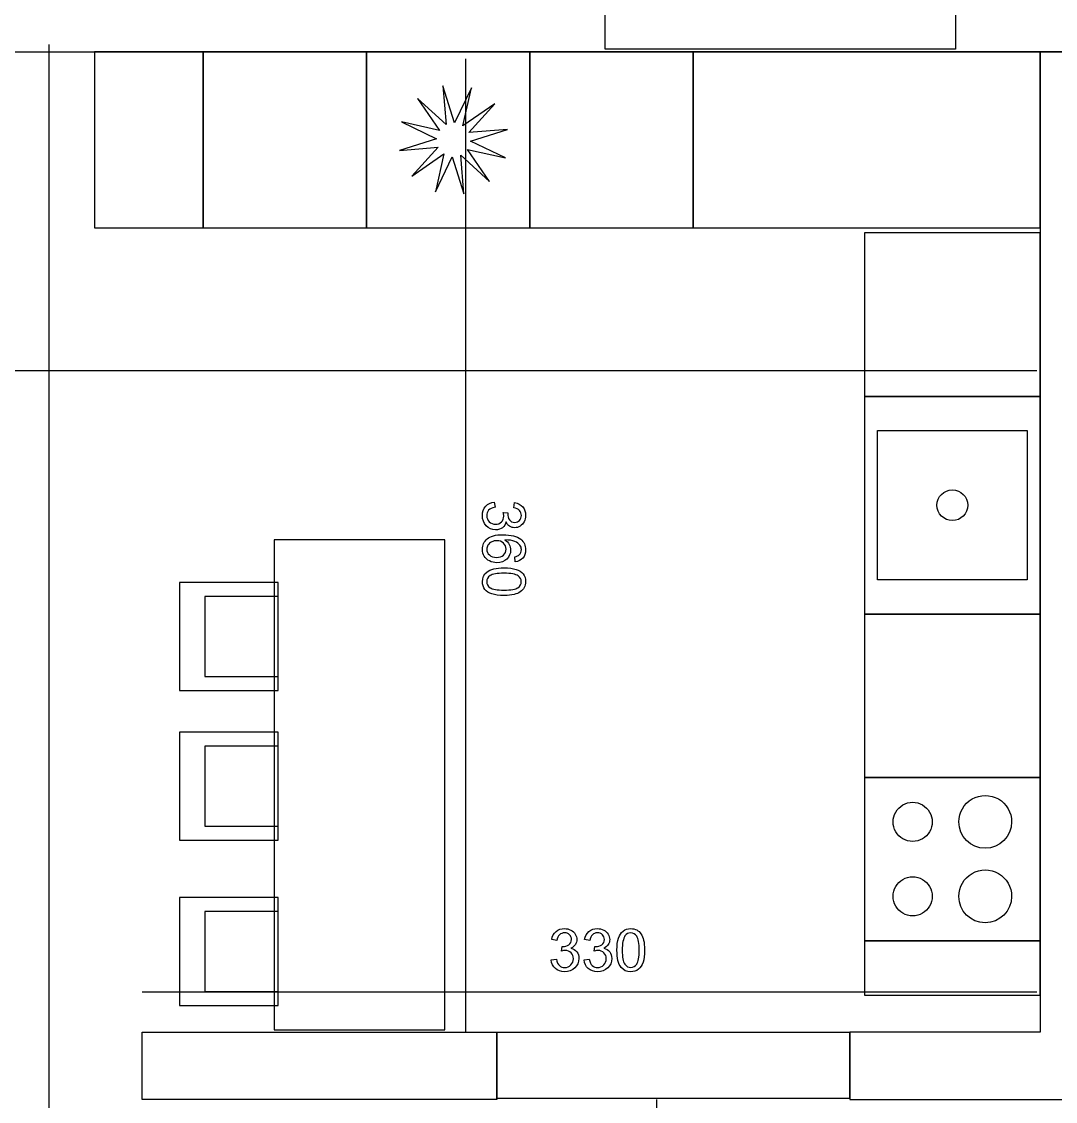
# Model space of a CAD drawing. Extents: x 2.6 to 26.4, y 3.1 to 19.6.
# Drawn here: x 7.983 to 11.781, y 11.378 to 15.345 of the extents above; entities that cross this region are included whole.
import ezdxf

# ---------------------------------------------------------------- set-up
doc = ezdxf.new("R2010")
doc.units = 0
for name, color, linetype in [('garden', 7, 'CONTINUOUS'), ('meble', 7, 'CONTINUOUS'), ('okna-drzwi_kopia', 7, 'CONTINUOUS'), ('rozmiarowka_kopia', 7, 'CONTINUOUS'), ('sciany', 7, 'CONTINUOUS')]:
    doc.layers.add(name, color=color, linetype=linetype)

msp = doc.modelspace()

# ---------------------------------------------------------------- linework, layer by layer
at = {"layer": 'garden', "color": 7}
msp.add_lwpolyline([(4.470063, 15.233314), (23.784692, 15.233314), (23.784692, 6.46842), (13.747867, 6.331941), (13.610701, 6.908078), (9.37782, 6.908078), (9.307661, 6.201818), (4.470063, 6.122306)], close=True, dxfattribs=at)
at = {"layer": 'meble', "color": 7}
for points in [[(8.650235, 15.233263), (8.250235, 15.233263), (8.250235, 14.587263), (8.650235, 14.587263)], [(9.250235, 15.233263), (8.650235, 15.233263), (8.650235, 14.587263), (9.250235, 14.587263)], [(9.850235, 15.233263), (9.250235, 15.233263), (9.250235, 14.587263), (9.850235, 14.587263)], [(10.450235, 15.233263), (9.850235, 15.233263), (9.850235, 14.587263), (10.450235, 14.587263)], [(11.725235, 15.233263), (10.450235, 15.233263), (10.450235, 14.587263), (11.725235, 14.587263)], [(9.436618, 15.062901), (9.517689, 14.945074), (9.378104, 14.976087), (9.507204, 14.914596), (9.370819, 14.871635), (9.513357, 14.882958), (9.416716, 14.777534), (9.534498, 14.858636), (9.503497, 14.718997), (9.564964, 14.848147), (9.607909, 14.71171), (9.59659, 14.854302), (9.701974, 14.757624), (9.620903, 14.875452), (9.760488, 14.844438), (9.631388, 14.905929), (9.767773, 14.94889), (9.625235, 14.937568), (9.721876, 15.042991), (9.604094, 14.96189), (9.635095, 15.101528), (9.573628, 14.972379), (9.530683, 15.108816), (9.542002, 14.966224)], [(11.725235, 13.968256), (11.725235, 14.568256), (11.079235, 14.568256), (11.079235, 13.968256)], [(11.725235, 13.168256), (11.725235, 13.968256), (11.079235, 13.968256), (11.079235, 13.168256)], [(11.127742, 13.842748), (11.676728, 13.842748), (11.676728, 13.293763), (11.127742, 13.293763)], [(11.45877, 13.568256)], [(9.537937, 13.44126), (8.910582, 13.44126), (8.910582, 11.640971), (9.537937, 11.640971)], [(8.562721, 12.887607), (8.925, 12.887607), (8.925, 13.284402), (8.562721, 13.284402)], [(8.656273, 12.938839), (8.925, 12.938839), (8.925, 13.23317), (8.656273, 13.23317)], [(11.725235, 12.568256), (11.725235, 13.168256), (11.079235, 13.168256), (11.079235, 12.568256)], [(8.562721, 12.337747), (8.925, 12.337747), (8.925, 12.734543), (8.562721, 12.734543)], [(8.656273, 12.388979), (8.925, 12.388979), (8.925, 12.68331), (8.656273, 12.68331)], [(11.725235, 11.968256), (11.725235, 12.568256), (11.079235, 12.568256), (11.079235, 11.968256)], [(11.328368, 12.405064)], [(11.620049, 12.405064)], [(8.562721, 11.730439), (8.925, 11.730439), (8.925, 12.127235), (8.562721, 12.127235)], [(11.328368, 12.131447)], [(11.620049, 12.131447)], [(8.656273, 11.781671), (8.925, 11.781671), (8.925, 12.076002), (8.656273, 12.076002)], [(11.725235, 11.768256), (11.725235, 11.968256), (11.079235, 11.968256), (11.079235, 11.768256)]]:
    msp.add_lwpolyline(points, close=True, dxfattribs=at)
for points in [[(11.345701, 13.568256), (11.345701, 13.59948), (11.371012, 13.624791), (11.402236, 13.624791)], [(11.402236, 13.624791), (11.433459, 13.624791), (11.45877, 13.59948), (11.45877, 13.568256)], [(11.402236, 13.511722), (11.371012, 13.511722), (11.345701, 13.537033), (11.345701, 13.568256)], [(11.45877, 13.568256), (11.45877, 13.537033), (11.433459, 13.511722), (11.402236, 13.511722)], [(11.474471, 12.489114), (11.504499, 12.50645), (11.541495, 12.50645), (11.571523, 12.489114)], [(11.184421, 12.405064), (11.184421, 12.430778), (11.198139, 12.454538), (11.220407, 12.467395)], [(11.220407, 12.467395), (11.242676, 12.480252), (11.270112, 12.480252), (11.292381, 12.467395)], [(11.292381, 12.467395), (11.31465, 12.454538), (11.328368, 12.430778), (11.328368, 12.405064)], [(11.425945, 12.405064), (11.425945, 12.439737), (11.444443, 12.471777), (11.474471, 12.489114)], [(11.571523, 12.489114), (11.601551, 12.471777), (11.620049, 12.439737), (11.620049, 12.405064)], [(11.220407, 12.342733), (11.198139, 12.35559), (11.184421, 12.37935), (11.184421, 12.405064)], [(11.328368, 12.405064), (11.328368, 12.37935), (11.31465, 12.35559), (11.292381, 12.342733)], [(11.522997, 12.308012), (11.469397, 12.308012), (11.425945, 12.351464), (11.425945, 12.405064)], [(11.620049, 12.405064), (11.620049, 12.351464), (11.576598, 12.308012), (11.522997, 12.308012)], [(11.292381, 12.342733), (11.270112, 12.329876), (11.242676, 12.329876), (11.220407, 12.342733)], [(11.474471, 12.215497), (11.504499, 12.232833), (11.541495, 12.232833), (11.571523, 12.215497)], [(11.184421, 12.131447), (11.184421, 12.157161), (11.198139, 12.180921), (11.220407, 12.193778)], [(11.220407, 12.193778), (11.242676, 12.206635), (11.270112, 12.206635), (11.292381, 12.193778)], [(11.292381, 12.193778), (11.31465, 12.180921), (11.328368, 12.157161), (11.328368, 12.131447)], [(11.425945, 12.131447), (11.425945, 12.16612), (11.444443, 12.19816), (11.474471, 12.215497)], [(11.571523, 12.215497), (11.601551, 12.19816), (11.620049, 12.16612), (11.620049, 12.131447)], [(11.220407, 12.069116), (11.198139, 12.081973), (11.184421, 12.105733), (11.184421, 12.131447)], [(11.328368, 12.131447), (11.328368, 12.105733), (11.31465, 12.081973), (11.292381, 12.069116)], [(11.522997, 12.034395), (11.469397, 12.034395), (11.425945, 12.077847), (11.425945, 12.131447)], [(11.620049, 12.131447), (11.620049, 12.077847), (11.576598, 12.034395), (11.522997, 12.034395)], [(11.292381, 12.069116), (11.270112, 12.056259), (11.242676, 12.056259), (11.220407, 12.069116)]]:
    msp.add_open_spline(points, degree=3, dxfattribs=at)
at = {"layer": 'okna-drzwi_kopia', "color": 7}
for points in [[(11.413229, 15.242986), (10.126657, 15.242986), (10.126657, 15.739549), (11.413229, 15.739549)], [(9.728611, 11.632912), (11.024587, 11.632912), (11.024587, 11.388638), (9.728611, 11.388638)]]:
    msp.add_lwpolyline(points, close=True, dxfattribs=at)
msp.add_lwpolyline([(10.316177, 11.003706), (10.316177, 11.38493)], dxfattribs=at)
at = {"layer": 'rozmiarowka_kopia', "color": 1}
for points in [[(8.084371, 6.488468), (8.084371, 15.260763)], [(9.614504, 11.633283), (9.614504, 15.207699)], [(11.712859, 14.061567), (4.891485, 14.061567)], [(11.712859, 11.779536), (8.425119, 11.779536)]]:
    msp.add_lwpolyline(points, dxfattribs=at)
at = {"layer": 'rozmiarowka_kopia', "color": 7}
for points in [[(9.719401, 13.579757), (9.721946, 13.560673)], [(9.790756, 13.55877), (9.794149, 13.577854)], [(9.751951, 13.542122), (9.768702, 13.540002)], [(9.795736, 13.359976), (9.794252, 13.378954)], [(9.949307, 11.969379), (9.930223, 11.972769)], [(9.965953, 11.930569), (9.968073, 11.94732)], [(10.070167, 11.969379), (10.051083, 11.972769)], [(10.086816, 11.930569), (10.088936, 11.94732)], [(9.928317, 11.898019), (9.947401, 11.900559)], [(10.049181, 11.898019), (10.068264, 11.900559)]]:
    msp.add_lwpolyline(points, dxfattribs=at)
for points in [[(9.719405, 13.579764)], [(9.728731, 13.43791)], [(9.755024, 13.338133)], [(9.795737, 13.359979)], [(9.755024, 13.318518)], [(10.169941, 11.93364)], [(10.189556, 11.933641)], [(9.928312, 11.898028)], [(10.049164, 11.898028)]]:
    msp.add_lwpolyline(points, close=True, dxfattribs=at)
for points in [[(9.687811, 13.564391), (9.695939, 13.573368), (9.70647, 13.578492), (9.719405, 13.579764)], [(9.794149, 13.577854), (9.806942, 13.575521), (9.816838, 13.57022), (9.823835, 13.561951)], [(9.675618, 13.530358), (9.675618, 13.543999), (9.679682, 13.555344), (9.687811, 13.564391)], [(9.689719, 13.492827), (9.680318, 13.502722), (9.675618, 13.515233), (9.675618, 13.530358)], [(9.698515, 13.549541), (9.69378, 13.544241), (9.691412, 13.537809), (9.691412, 13.530245)], [(9.691412, 13.530245), (9.691412, 13.521269), (9.694522, 13.513706), (9.700742, 13.507557)], [(9.721946, 13.560673), (9.711132, 13.55848), (9.703321, 13.554769), (9.698515, 13.549541)], [(9.745483, 13.506817), (9.751208, 13.512544), (9.754071, 13.519824), (9.754071, 13.528657)], [(9.754071, 13.528657), (9.754071, 13.532264), (9.753364, 13.536752), (9.751951, 13.542122)], [(9.768702, 13.540002), (9.768562, 13.538729), (9.768492, 13.537705), (9.768492, 13.536932)], [(9.768492, 13.536932), (9.768492, 13.528803), (9.770612, 13.521488), (9.774853, 13.514985)], [(9.811748, 13.54923), (9.807084, 13.554177), (9.800086, 13.557357), (9.790756, 13.55877)], [(9.818745, 13.530676), (9.818745, 13.538098), (9.816413, 13.544283), (9.811748, 13.54923)], [(9.811854, 13.512335), (9.816448, 13.517068), (9.818745, 13.523182), (9.818745, 13.530676)], [(9.823835, 13.561951), (9.830903, 13.553681), (9.834437, 13.543397), (9.834437, 13.531099)], [(9.834437, 13.531099), (9.834437, 13.522617), (9.832599, 13.514807), (9.828924, 13.507668)], [(9.724282, 13.477984), (9.710711, 13.477984), (9.69919, 13.482932), (9.689719, 13.492827)], [(9.700742, 13.507557), (9.706962, 13.501337), (9.714666, 13.498227), (9.723855, 13.498227)], [(9.723855, 13.498227), (9.732619, 13.498227), (9.739828, 13.50109), (9.745483, 13.506817)], [(9.762555, 13.50703), (9.760434, 13.497841), (9.756017, 13.490703), (9.749303, 13.485614)], [(9.775702, 13.491021), (9.770188, 13.494628), (9.765806, 13.499964), (9.762555, 13.50703)], [(9.774853, 13.514985), (9.779094, 13.508485), (9.785632, 13.505235), (9.794467, 13.505235)], [(9.794043, 13.485611), (9.787329, 13.485611), (9.781215, 13.487414), (9.775702, 13.491021)], [(9.814081, 13.491341), (9.80779, 13.487521), (9.801111, 13.485611), (9.794043, 13.485611)], [(9.794467, 13.505235), (9.801464, 13.505235), (9.80726, 13.507602), (9.811854, 13.512335)], [(9.828924, 13.507668), (9.825319, 13.500529), (9.820372, 13.495087), (9.814081, 13.491341)], [(9.693215, 13.444796), (9.704948, 13.454833), (9.724243, 13.459851), (9.751102, 13.459851)], [(9.749303, 13.485614), (9.742659, 13.480527), (9.734318, 13.477984), (9.724282, 13.477984)], [(9.751102, 13.459851), (9.781141, 13.459851), (9.802981, 13.454302), (9.816623, 13.443205)], [(9.675721, 13.405886), (9.675721, 13.421789), (9.681552, 13.434759), (9.693215, 13.444796)], [(9.696076, 13.422002), (9.692966, 13.416982), (9.691411, 13.411716), (9.691411, 13.406205)], [(9.709859, 13.433771), (9.703851, 13.430944), (9.699257, 13.427021), (9.696076, 13.422002)], [(9.728731, 13.437901), (9.722157, 13.437901), (9.715867, 13.436524), (9.709859, 13.433771)], [(9.753009, 13.4289), (9.74686, 13.434907), (9.738767, 13.43791), (9.728731, 13.43791)], [(9.762339, 13.406953), (9.762339, 13.415576), (9.759229, 13.422892), (9.753009, 13.4289)], [(9.794464, 13.435464), (9.786053, 13.438931), (9.774073, 13.440734), (9.758523, 13.440874)], [(9.758523, 13.440874), (9.76552, 13.436281), (9.770715, 13.430662), (9.774108, 13.424017)], [(9.774108, 13.424017), (9.777501, 13.41737), (9.779197, 13.410408), (9.779197, 13.403131)], [(9.813654, 13.421257), (9.809272, 13.427264), (9.802875, 13.431999), (9.794464, 13.435464)], [(9.818743, 13.405248), (9.818743, 13.411328), (9.817046, 13.416664), (9.813654, 13.421257)], [(9.816623, 13.443205), (9.828497, 13.433522), (9.834434, 13.420482), (9.834434, 13.404084)], [(9.6824, 13.380865), (9.677948, 13.388216), (9.675721, 13.396557), (9.675721, 13.405886)], [(9.70159, 13.363584), (9.69325, 13.367757), (9.686853, 13.373518), (9.6824, 13.380865)], [(9.691411, 13.406205), (9.691411, 13.398148), (9.694662, 13.391221), (9.701165, 13.385425)], [(9.701165, 13.385425), (9.707668, 13.379632), (9.716503, 13.376735), (9.72767, 13.376735)], [(9.72767, 13.376735), (9.738414, 13.376735), (9.74686, 13.379598), (9.753009, 13.385325)], [(9.765096, 13.370688), (9.755766, 13.361712), (9.74368, 13.357224), (9.728837, 13.357224)], [(9.753009, 13.385325), (9.759229, 13.391052), (9.762339, 13.398261), (9.762339, 13.406953)], [(9.779197, 13.403131), (9.779197, 13.390408), (9.774497, 13.379594), (9.765096, 13.370688)], [(9.794252, 13.378954), (9.801744, 13.380647), (9.807186, 13.383051), (9.810579, 13.386164)], [(9.82415, 13.37408), (9.817294, 13.366235), (9.807823, 13.361534), (9.795737, 13.359979)], [(9.810579, 13.386164), (9.816021, 13.391324), (9.818743, 13.397685), (9.818743, 13.405248)], [(9.834434, 13.404084), (9.834434, 13.391856), (9.831006, 13.381855), (9.82415, 13.37408)], [(9.691835, 13.32276), (9.70477, 13.333009), (9.725833, 13.338133), (9.755024, 13.338133)], [(9.728837, 13.357224), (9.719083, 13.357224), (9.710001, 13.359344), (9.70159, 13.363584)], [(9.755024, 13.338136), (9.7734, 13.338136), (9.788173, 13.336263), (9.79934, 13.332516)], [(9.79934, 13.332516), (9.810578, 13.328696), (9.819237, 13.323077), (9.825315, 13.315659)], [(9.67572, 13.287455), (9.67572, 13.30244), (9.681092, 13.314208), (9.691835, 13.32276)], [(9.704028, 13.309612), (9.695617, 13.303605), (9.691411, 13.296219), (9.691411, 13.287454)], [(9.755024, 13.318522), (9.729508, 13.318522), (9.712509, 13.315552), (9.704028, 13.309612)], [(9.807504, 13.308658), (9.798033, 13.315231), (9.780539, 13.318518), (9.755024, 13.318518)], [(9.818636, 13.287666), (9.818636, 13.296431), (9.814925, 13.303428), (9.807504, 13.308658)], [(9.825315, 13.315659), (9.831394, 13.308166), (9.834433, 13.298766), (9.834433, 13.287457)], [(9.684838, 13.259254), (9.678759, 13.266675), (9.67572, 13.276076), (9.67572, 13.287455)], [(9.710813, 13.242396), (9.699646, 13.246143), (9.690987, 13.251762), (9.684838, 13.259254)], [(9.691411, 13.287454), (9.691411, 13.27869), (9.695652, 13.271339), (9.704134, 13.265402)], [(9.704134, 13.265402), (9.712615, 13.259395), (9.729579, 13.256392), (9.755024, 13.256392)], [(9.755024, 13.256392), (9.78061, 13.256392), (9.797609, 13.259395), (9.80602, 13.265402)], [(9.814819, 13.249926), (9.808529, 13.245826), (9.800825, 13.242609), (9.791707, 13.240276)], [(9.80602, 13.265402), (9.81443, 13.271342), (9.818636, 13.278763), (9.818636, 13.287666)], [(9.829344, 13.265511), (9.826022, 13.259218), (9.821181, 13.254023), (9.814819, 13.249926)], [(9.834433, 13.287457), (9.834433, 13.279117), (9.832737, 13.271802), (9.829344, 13.265511)], [(9.755024, 13.236776), (9.736788, 13.236776), (9.722051, 13.238649), (9.710813, 13.242396)], [(9.791707, 13.240276), (9.78266, 13.237943), (9.770432, 13.236776), (9.755024, 13.236776)], [(9.930223, 11.972769), (9.932555, 11.985562), (9.937857, 11.995458), (9.946126, 12.002455)], [(9.946126, 12.002455), (9.954396, 12.009523), (9.96468, 12.013057), (9.976978, 12.013057)], [(9.958849, 11.990371), (9.953901, 11.985704), (9.950721, 11.978707), (9.949307, 11.969379)], [(9.977402, 11.997371), (9.969981, 11.997371), (9.963796, 11.995038), (9.958849, 11.990371)], [(9.976978, 12.013057), (9.98546, 12.013057), (9.99327, 12.01122), (10.000408, 12.007547)], [(9.995744, 11.990481), (9.991008, 11.995074), (9.984895, 11.997371), (9.977402, 11.997371)], [(10.002848, 11.973094), (10.002848, 11.980091), (10.00048, 11.985887), (9.995744, 11.990481)], [(10.000408, 12.007547), (10.007547, 12.00394), (10.012989, 11.998993), (10.016735, 11.992704)], [(10.016735, 11.992704), (10.020555, 11.986411), (10.022465, 11.979731), (10.022465, 11.972666)], [(10.051083, 11.972769), (10.053416, 11.985562), (10.058717, 11.995458), (10.066986, 12.002455)], [(10.066986, 12.002455), (10.075256, 12.009523), (10.08554, 12.013057), (10.097838, 12.013057)], [(10.079707, 11.990371), (10.07476, 11.985704), (10.07158, 11.978707), (10.070167, 11.969379)], [(10.09826, 11.997371), (10.090839, 11.997371), (10.084654, 11.995038), (10.079707, 11.990371)], [(10.097838, 12.013057), (10.10632, 12.013057), (10.11413, 12.01122), (10.121269, 12.007547)], [(10.116602, 11.990481), (10.111869, 11.995074), (10.105755, 11.997371), (10.09826, 11.997371)], [(10.123702, 11.973094), (10.123702, 11.980091), (10.121335, 11.985887), (10.116602, 11.990481)], [(10.121269, 12.007547), (10.128408, 12.00394), (10.13385, 11.998993), (10.137596, 11.992704)], [(10.137596, 11.992704), (10.141409, 11.986411), (10.143316, 11.979731), (10.143316, 11.972666)], [(10.175558, 11.977958), (10.179371, 11.989196), (10.184991, 11.997854), (10.192416, 12.003933)], [(10.199416, 11.986122), (10.192843, 11.976651), (10.189556, 11.959157), (10.189556, 11.933641)], [(10.192416, 12.003933), (10.199908, 12.010013), (10.209308, 12.013053), (10.220617, 12.013053)], [(10.220408, 11.997254), (10.211643, 11.997254), (10.204646, 11.993543), (10.199416, 11.986122)], [(10.242672, 11.984637), (10.236732, 11.993048), (10.229311, 11.997254), (10.220408, 11.997254)], [(10.220617, 12.013053), (10.228957, 12.013053), (10.236272, 12.011356), (10.242563, 12.007963)], [(10.242563, 12.007963), (10.248856, 12.004643), (10.254051, 11.999801), (10.258148, 11.993438)], [(10.251682, 11.933641), (10.251682, 11.959228), (10.248679, 11.976226), (10.242672, 11.984637)], [(10.258148, 11.993438), (10.262248, 11.987145), (10.265465, 11.979441), (10.267798, 11.970326)], [(9.968073, 11.94732), (9.969345, 11.947187), (9.97037, 11.94712), (9.971148, 11.94712)], [(9.971148, 11.94712), (9.979276, 11.94712), (9.986591, 11.94924), (9.993094, 11.95348)], [(9.993094, 11.95348), (9.999596, 11.95772), (10.002848, 11.964258), (10.002848, 11.973094)], [(10.017055, 11.954324), (10.013448, 11.948811), (10.008112, 11.944429), (10.001046, 11.941178)], [(10.001046, 11.941178), (10.010235, 11.939058), (10.017373, 11.93464), (10.022462, 11.927925)], [(10.022465, 11.972666), (10.022465, 11.965951), (10.020662, 11.959837), (10.017055, 11.954324)], [(10.088936, 11.94732), (10.090209, 11.947187), (10.091233, 11.94712), (10.092006, 11.94712)], [(10.092006, 11.94712), (10.100134, 11.94712), (10.107449, 11.94924), (10.113952, 11.95348)], [(10.113952, 11.95348), (10.120452, 11.95772), (10.123702, 11.964258), (10.123702, 11.973094)], [(10.137906, 11.954324), (10.134299, 11.948811), (10.128963, 11.944429), (10.121897, 11.941178)], [(10.121897, 11.941178), (10.131085, 11.939058), (10.138224, 11.93464), (10.143313, 11.927925)], [(10.143316, 11.972666), (10.143316, 11.965951), (10.141513, 11.959837), (10.137906, 11.954324)], [(10.169938, 11.933641), (10.169938, 11.952018), (10.171811, 11.966791), (10.175558, 11.977958)], [(10.267798, 11.970326), (10.270131, 11.961279), (10.271298, 11.949051), (10.271298, 11.933642)], [(9.947401, 11.900559), (9.949592, 11.889745), (9.953303, 11.881935), (9.958533, 11.877128)], [(9.979417, 11.932689), (9.975812, 11.932689), (9.971324, 11.931982), (9.965953, 11.930569)], [(10.001257, 11.924099), (9.995532, 11.929826), (9.988252, 11.932689), (9.979417, 11.932689)], [(10.000517, 11.879358), (10.006737, 11.885578), (10.009847, 11.893282), (10.009847, 11.90247)], [(10.009847, 11.90247), (10.009847, 11.911235), (10.006984, 11.918444), (10.001257, 11.924099)], [(10.030092, 11.902904), (10.030092, 11.889333), (10.025144, 11.877813), (10.015249, 11.868342)], [(10.022462, 11.927925), (10.027549, 11.921278), (10.030092, 11.912938), (10.030092, 11.902904)], [(10.068264, 11.900559), (10.070457, 11.889745), (10.074168, 11.881935), (10.079397, 11.877128)], [(10.100281, 11.932689), (10.096674, 11.932689), (10.092186, 11.931982), (10.086816, 11.930569)], [(10.122121, 11.924099), (10.116394, 11.929826), (10.109114, 11.932689), (10.100281, 11.932689)], [(10.121381, 11.879358), (10.127601, 11.885578), (10.130711, 11.893282), (10.130711, 11.90247)], [(10.130711, 11.90247), (10.130711, 11.911235), (10.127848, 11.918444), (10.122121, 11.924099)], [(10.150943, 11.902904), (10.150943, 11.889333), (10.145996, 11.877813), (10.136101, 11.868342)], [(10.143313, 11.927925), (10.1484, 11.921278), (10.150943, 11.912938), (10.150943, 11.902904)], [(10.185314, 11.870452), (10.175065, 11.883387), (10.169941, 11.904449), (10.169941, 11.93364)], [(10.189552, 11.933641), (10.189552, 11.908126), (10.192522, 11.891127), (10.198462, 11.882646)], [(10.242672, 11.882752), (10.248679, 11.891233), (10.251682, 11.908196), (10.251682, 11.933641)], [(10.271298, 11.933642), (10.271298, 11.915407), (10.269425, 11.90067), (10.265678, 11.889432)], [(9.943685, 11.866433), (9.934709, 11.874562), (9.929585, 11.885093), (9.928312, 11.898028)], [(9.977718, 11.854241), (9.964077, 11.854241), (9.952733, 11.858305), (9.943685, 11.866433)], [(9.958533, 11.877128), (9.963834, 11.872395), (9.970266, 11.870028), (9.977829, 11.870028)], [(10.015249, 11.868342), (10.005354, 11.858941), (9.992843, 11.854241), (9.977718, 11.854241)], [(9.977829, 11.870028), (9.986805, 11.870028), (9.994368, 11.873138), (10.000517, 11.879358)], [(10.064537, 11.866433), (10.05556, 11.874562), (10.050436, 11.885093), (10.049164, 11.898028)], [(10.098569, 11.854241), (10.084928, 11.854241), (10.073584, 11.858305), (10.064537, 11.866433)], [(10.079397, 11.877128), (10.084697, 11.872395), (10.091129, 11.870028), (10.098692, 11.870028)], [(10.136101, 11.868342), (10.126206, 11.858941), (10.113695, 11.854241), (10.098569, 11.854241)], [(10.098692, 11.870028), (10.107669, 11.870028), (10.115232, 11.873138), (10.121381, 11.879358)], [(10.220619, 11.854337), (10.205635, 11.854337), (10.193867, 11.859709), (10.185314, 11.870452)], [(10.198462, 11.882646), (10.204469, 11.874235), (10.211855, 11.870029), (10.22062, 11.870029)], [(10.24882, 11.863457), (10.241399, 11.857377), (10.231998, 11.854337), (10.220619, 11.854337)], [(10.22062, 11.870029), (10.229385, 11.870029), (10.236735, 11.87427), (10.242672, 11.882752)], [(10.265678, 11.889432), (10.261931, 11.878265), (10.256312, 11.869606), (10.24882, 11.863457)]]:
    msp.add_open_spline(points, degree=3, dxfattribs=at)
at = {"layer": 'sciany', "color": 7}
msp.add_lwpolyline([(4.46841, 15.654787), (4.46841, 15.233314), (4.470064, 15.233314), (4.470064, 14.030907), (4.693047, 14.030907), (4.891485, 14.030907), (4.891485, 15.233314), (17.657689, 15.233314), (17.657689, 14.3701), (17.758562, 14.3699), (17.759362, 15.233321), (19.757734, 15.233321), (19.757734, 14.893031), (19.757734, 13.458701), (19.757733, 12.643584), (19.231107, 12.643584), (17.758639, 12.643584), (17.758639, 13.578643), (17.657405, 13.578543), (17.657405, 11.633081), (13.924481, 11.633081), (13.924481, 13.578646), (13.823246, 13.578649)], dxfattribs=at)
for points in [[(11.725235, 15.233262), (11.725235, 11.632911), (11.026, 11.633111), (11.026, 11.384703), (11.826934, 11.384703), (12.39, 11.384903), (12.39, 11.633084), (11.826931, 11.632884), (11.826931, 12.54408), (13.82314, 12.54408), (13.82314, 12.645775), (11.826931, 12.645775), (11.826931, 15.23319)], [(8.425235, 11.632912), (9.728611, 11.632912), (9.728611, 11.384931), (8.425235, 11.384931)]]:
    msp.add_lwpolyline(points, close=True, dxfattribs=at)

doc.saveas('drawing.dxf')
